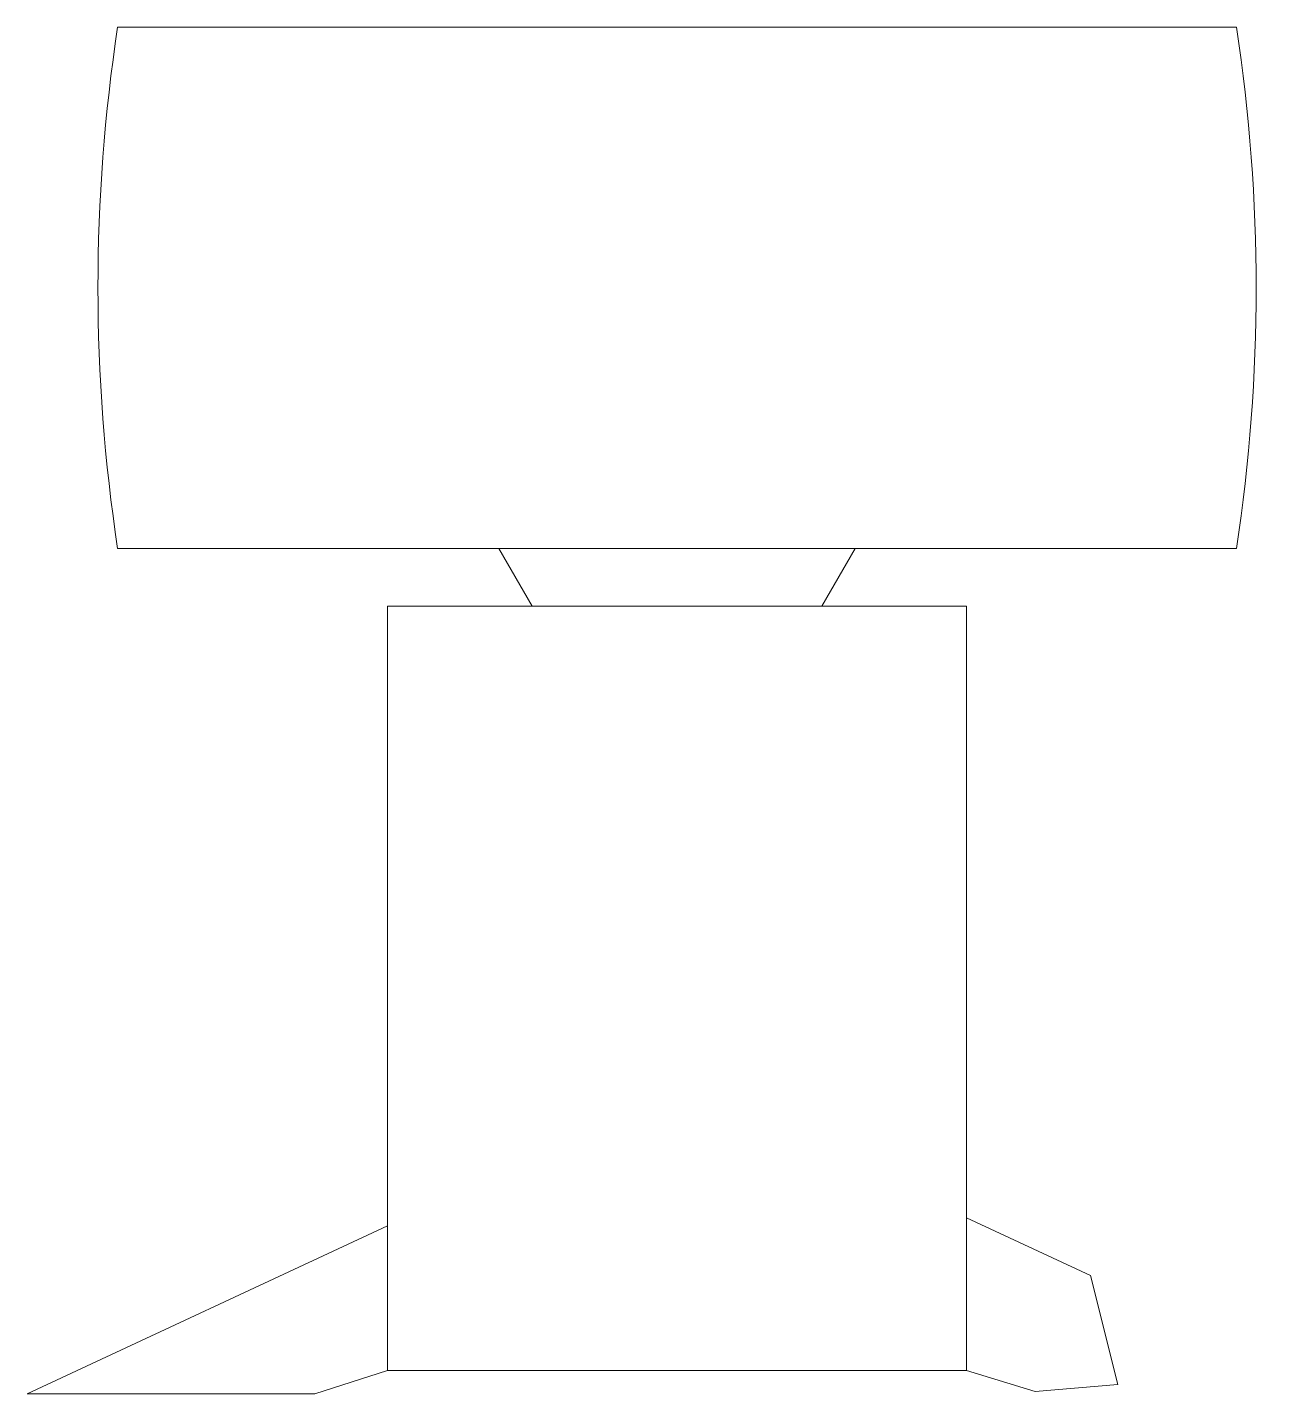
# Model space of a CAD drawing. Header units: metres. Extents: x -9.2 to 12.1, y 0 to 23.6.
import ezdxf

# ---------------------------------------------------------------- set-up
doc = ezdxf.new("R2010")
doc.units = ezdxf.units.M
doc.layers.add('A-DETL-GENF', color=92, linetype='Continuous', lineweight=18)

# ---------------------------------------------------------------- blocks, each defined once
blk = doc.blocks.new('31 Solarlux b_01 - 31Solarlux b_01-973655-00_0 Basismaterialen')
at = {"layer": 'A-DETL-GENF'}
for p, q in [((11.661, 23.6), (-7.661, 23.6)), ((-7.661, 14.6), (-1.077, 14.6)), ((5.077, 14.6), (-1.077, 14.6)), ((-1.077, 14.6), (-0.5, 13.6)), ((4.5, 13.6), (5.077, 14.6)), ((5.077, 14.6), (11.661, 14.6)), ((7, 13.6), (-3, 13.6)), ((-3, 13.6), (-3, 2.9)), ((7, 3.04), (7, 13.6)), ((-3, 2.9), (-9.22, 0)), ((-3, 0.4), (-3, 2.9)), ((7, 3.04), (7, 0.4)), ((9.142, 2.041), (7, 3.04)), ((9.611, 0.16), (9.142, 2.041)), ((-4.254, 0), (-3, 0.4)), ((-3, 0.4), (7, 0.4)), ((7, 0.4), (8.186, 0.035)), ((-9.22, 0), (-4.254, 0)), ((8.186, 0.035), (9.611, 0.16))]:
    blk.add_line(p, q, dxfattribs=at)
for centre, start, end in [((22, 19.1), 171.3731, 188.6269), ((-18, 19.1), 351.3731, 8.6269)]:
    blk.add_arc(centre, 30, start, end, dxfattribs=at)

msp = doc.modelspace()

# ---------------------------------------------------------------- block references
msp.add_blockref('31 Solarlux b_01 - 31Solarlux b_01-973655-00_0 Basismaterialen', (0, 0))

doc.saveas('drawing.dxf')
